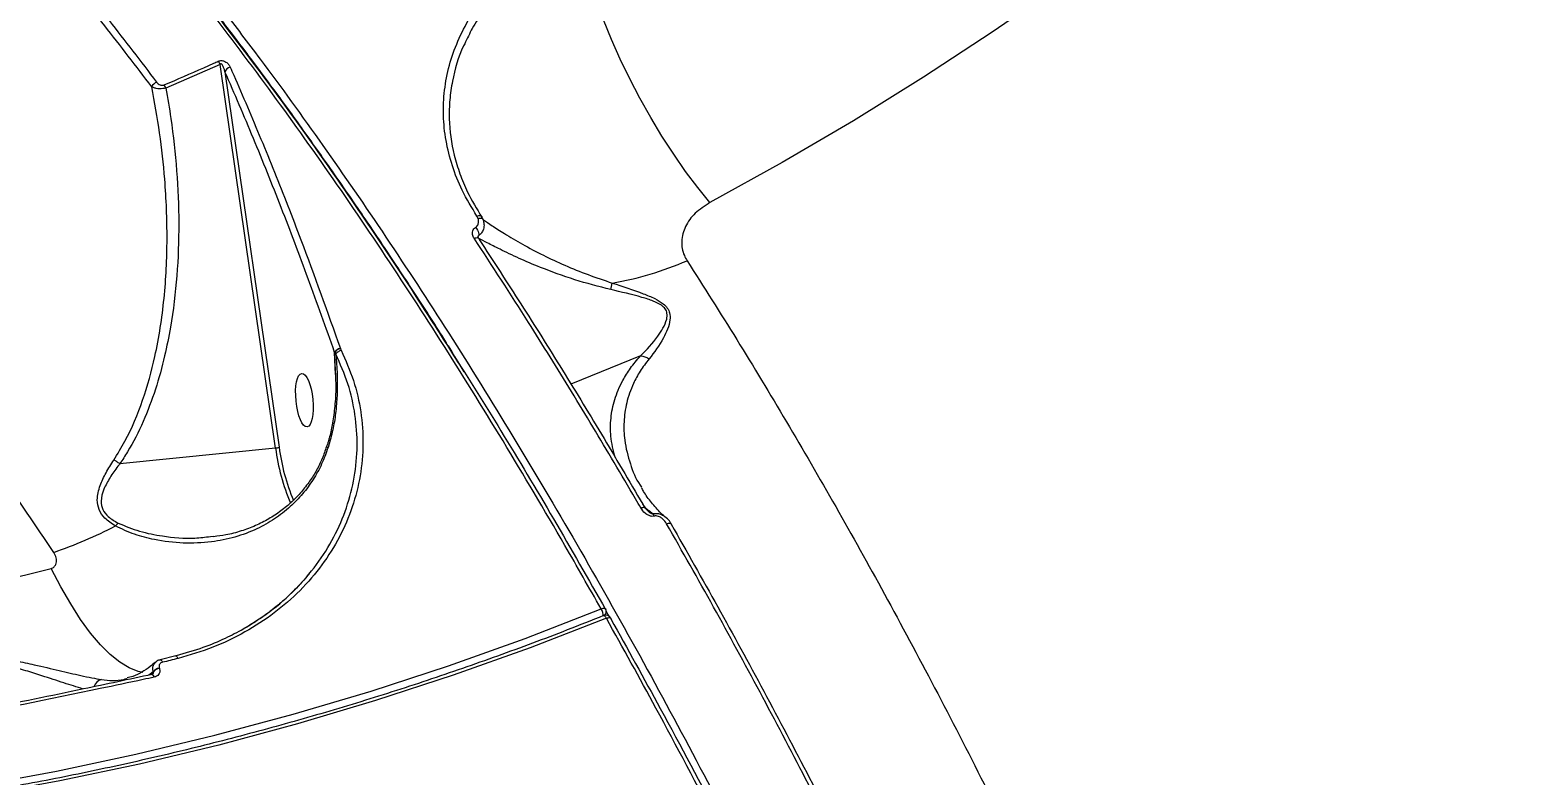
# Model space of a CAD drawing. Header units: millimetres. Extents: x -7151 to 6134, y -5040 to 5562.
# Drawn here: x -1906.1 to -1646.2, y -887.2 to -758 of the extents above; entities that cross this region are included whole.
import ezdxf

# ---------------------------------------------------------------- set-up
doc = ezdxf.new("R2010")
doc.units = ezdxf.units.MM
for name, color, linetype in [('DIKOM_ОБЪЕКТ', 7, 'Continuous'), ('DIKOM_РАЗМЕР_ЗОНА', 7, 'Continuous'), ('DIKOM_РАЗМЕР_ОБЪЕКТА', 7, 'Continuous')]:
    doc.layers.add(name, color=color, linetype=linetype)
doc.styles.add('style1', font='arial.ttf', dxfattribs={"width": 0.8})
doc.dimstyles.new('1-50', dxfattribs={"dimtxt": 300, "dimasz": 200, "dimexe": 100, "dimexo": 0, "dimgap": 100, "dimtad": 1, "dimtxsty": 'style1', "dimcen": 200, "dimclrd": 7, "dimclre": 7, "dimclrt": 7, "dimadec": 1, "dimazin": 2, "dimtfac": 1, "dimtmove": 0, "dimatfit": 2, "dimfxl": 0, "dimlwd": 25, "dimlwe": 18, "dimarcsym": 0})

# ---------------------------------------------------------------- blocks, each defined once
blk = doc.blocks.new('*D0')
at = {"layer": 'Defpoints', "color": 0, "transparency": 16777216}
for p in [(4133.55, 168.74), (-4567.47, -1241.13), (4133.55, -4153.12)]:
    blk.add_point(p, dxfattribs=at)
at = {"layer": 'DIKOM_РАЗМЕР_ОБЪЕКТА', "color": 7, "lineweight": 18, "transparency": 16777216}
for p, q in [((4133.55, 168.74), (4133.55, -4253.12)), ((-4567.47, -1241.13), (-4567.47, -4253.12))]:
    blk.add_line(p, q, dxfattribs=at)
at = {"layer": 'DIKOM_РАЗМЕР_ОБЪЕКТА', "color": 7, "lineweight": 25, "transparency": 16777216}
blk.add_line((-4367.47, -4153.12), (3933.55, -4153.12), dxfattribs=at)
at = {"layer": 'DIKOM_РАЗМЕР_ОБЪЕКТА', "color": 7, "transparency": 16777216}
for points in [[(-4367.47, -4119.79), (-4367.47, -4186.45), (-4567.47, -4153.12)], [(3933.55, -4119.79), (3933.55, -4186.45), (4133.55, -4153.12)]]:
    blk.add_solid(points, dxfattribs=at)
at = {"layer": 'DIKOM_РАЗМЕР_ОБЪЕКТА', "color": 7, "transparency": 16777216, "insert": (150.61, -3899.95), "char_height": 300, "attachment_point": 5, "style": 'style1'}
blk.add_mtext('8700', dxfattribs=at)
blk = doc.blocks.new('*D3')
at = {"layer": 'Defpoints', "color": 0, "transparency": 16777216}
for p in [(6133.55, 253.24), (-5802.46, -2467.19), (6133.55, -4939.78)]:
    blk.add_point(p, dxfattribs=at)
at = {"layer": 'DIKOM_РАЗМЕР_ЗОНА', "color": 7, "lineweight": 18, "transparency": 16777216}
for p, q in [((6133.55, 253.24), (6133.55, -5039.78)), ((-5802.46, -2467.19), (-5802.46, -5039.78))]:
    blk.add_line(p, q, dxfattribs=at)
at = {"layer": 'DIKOM_РАЗМЕР_ЗОНА', "color": 7, "lineweight": 25, "transparency": 16777216}
blk.add_line((-5602.46, -4939.78), (5933.55, -4939.78), dxfattribs=at)
at = {"layer": 'DIKOM_РАЗМЕР_ЗОНА', "color": 7, "transparency": 16777216}
for points in [[(-5602.46, -4906.44), (-5602.46, -4973.11), (-5802.46, -4939.78)], [(5933.55, -4906.44), (5933.55, -4973.11), (6133.55, -4939.78)]]:
    blk.add_solid(points, dxfattribs=at)
at = {"layer": 'DIKOM_РАЗМЕР_ЗОНА', "color": 7, "transparency": 16777216, "insert": (186.61, -4686.61), "char_height": 300, "attachment_point": 5, "style": 'style1'}
blk.add_mtext('11950', dxfattribs=at)

msp = doc.modelspace()

# ---------------------------------------------------------------- linework, layer by layer
at = {"layer": 'DIKOM_ОБЪЕКТ', "color": 7, "linetype": 'Continuous', "lineweight": 15}
for p, q in [((-1873.114, -763.941), (-1882.525, -768.041)), ((-1863.518, -830.392), (-1873.114, -763.941)), ((-1872.285, -765.237), (-1862.895, -830.26)), ((-1828.452, -790.592), (-1828.647, -790.214)), ((-1852.285, -813.154), (-1852.272, -813.192)), ((-1852.272, -813.192), (-1852.159, -813.468)), ((-1853.278, -813.88), (-1853.283, -813.845)), ((-1853.145, -817.64), (-1853.283, -813.845)), ((-1853.08, -814.142), (-1853.278, -813.88)), ((-1800.307, -814.431), (-1812.358, -819.309)), ((-1863.518, -830.392), (-1890.496, -833.116)), ((-1854.045, -829.028), (-1854.428, -830.31)), ((-1799.369, -840.818), (-1799.903, -840.136)), ((-1799.605, -840.642), (-1799.369, -840.818)), ((-1874.776, -845.707), (-1874.245, -845.652)), ((-1806.345, -859.357), (-1806.25, -858.956)), ((-1805.715, -859.548), (-1806.227, -858.638)), ((-1880.819, -866.385), (-1883.497, -867.055)), ((-1889.33, -870.316), (-1889.233, -870.287)), ((-1884.701, -869.144), (-1885.456, -869.723)), ((-1885.004, -869.638), (-1884.692, -869.167)), ((-1884.946, -869.633), (-1884.933, -869.631)), ((-1884.692, -869.167), (-1884.701, -869.144)), ((-1883.657, -868.518), (-1883.647, -868.54))]:
    msp.add_line(p, q, dxfattribs=at)
at = {"layer": 'DIKOM_ОБЪЕКТ', "color": 7, "linetype": 'Continuous', "lineweight": 15, "flags": 128}
for points in [[(-1632.72, -665.614), (-1642.259, -676.008), (-1652.062, -686.168), (-1662.125, -696.088), (-1672.441, -705.762), (-1683.006, -715.185), (-1693.814, -724.351), (-1704.858, -733.256), (-1716.132, -741.895), (-1727.631, -750.263), (-1739.348, -758.355), (-1751.276, -766.168), (-1763.409, -773.696), (-1775.741, -780.935), (-1788.264, -787.882)], [(-1788.264, -787.882), (-1790.378, -785.28), (-1792.479, -782.478), (-1794.55, -779.503), (-1796.572, -776.383), (-1798.525, -773.144), (-1800.393, -769.818), (-1802.157, -766.434), (-1803.803, -763.023), (-1805.315, -759.616), (-1806.678, -756.244), (-1807.882, -752.939), (-1808.914, -749.729), (-1809.766, -746.645), (-1810.43, -743.715), (-1810.898, -740.965)], [(-1828.887, -792.195), (-1828.715, -792.398), (-1828.559, -792.634), (-1828.431, -792.883), (-1828.341, -793.126), (-1828.296, -793.343), (-1828.3, -793.516), (-1828.352, -793.632), (-1828.449, -793.681)], [(-1828.647, -790.214), (-1828.484, -790.158), (-1828.326, -790.124), (-1828.18, -790.116), (-1828.051, -790.131), (-1827.942, -790.17), (-1827.858, -790.232), (-1827.825, -790.274)], [(-1828.452, -790.592), (-1828.255, -790.559), (-1828.067, -790.553), (-1827.896, -790.576), (-1827.75, -790.626), (-1827.634, -790.7), (-1827.554, -790.796), (-1827.531, -790.844)], [(-1827.825, -790.274), (-1827.802, -790.315), (-1827.779, -790.389)], [(-1827.531, -790.844), (-1827.513, -790.909), (-1827.513, -791.035)], [(-1829.115, -794.056), (-1828.942, -793.996), (-1828.777, -793.963), (-1828.625, -793.956), (-1828.493, -793.977), (-1828.386, -794.025), (-1828.308, -794.097), (-1828.294, -794.117)], [(-1828.294, -794.117), (-1828.262, -794.191), (-1828.25, -794.303)], [(-1800.245, -840.765), (-1800.074, -840.705), (-1799.912, -840.665), (-1799.767, -840.649), (-1799.645, -840.656), (-1799.549, -840.687), (-1799.483, -840.74), (-1799.468, -840.762)], [(-1795.772, -843.512), (-1795.609, -843.454), (-1795.456, -843.415), (-1795.317, -843.396), (-1795.197, -843.398), (-1795.1, -843.42), (-1795.03, -843.463), (-1795, -843.5)], [(-1795, -843.5), (-1794.989, -843.524), (-1794.978, -843.602)], [(-1886.489, -869.244), (-1887.326, -869.071), (-1888.877, -868.469), (-1890.489, -867.495), (-1892.149, -866.156), (-1893.845, -864.463), (-1895.563, -862.43), (-1897.29, -860.071), (-1899.014, -857.406), (-1900.719, -854.454), (-1902.393, -851.24)], [(-2096.828, -887.517), (-2082.982, -889.89), (-2069.083, -891.887), (-2055.14, -893.508), (-2041.162, -894.751), (-2027.16, -895.615), (-2013.14, -896.1), (-1999.114, -896.206), (-1985.089, -895.932), (-1971.076, -895.279), (-1957.084, -894.247), (-1943.12, -892.836), (-1929.196, -891.049), (-1915.319, -888.885), (-1901.5, -886.347), (-1887.746, -883.435), (-1874.067, -880.152), (-1860.473, -876.501), (-1846.971, -872.482), (-1833.571, -868.1), (-1820.282, -863.357), (-1807.112, -858.256)], [(-1806.2, -859.877), (-1819.409, -864.994), (-1832.739, -869.751), (-1846.179, -874.147), (-1859.722, -878.177), (-1873.357, -881.84), (-1887.077, -885.133), (-1900.872, -888.053), (-1914.733, -890.599), (-1928.652, -892.769), (-1942.618, -894.562), (-1956.624, -895.977), (-1970.659, -897.012), (-1984.714, -897.667), (-1998.781, -897.942), (-2012.85, -897.836), (-2026.911, -897.349), (-2040.957, -896.482), (-2054.976, -895.236), (-2068.961, -893.61), (-2082.902, -891.607), (-2096.79, -889.227)], [(-1807.112, -858.256), (-1806.942, -858.195), (-1806.782, -858.155), (-1806.64, -858.136), (-1806.52, -858.14), (-1806.427, -858.167), (-1806.364, -858.215), (-1806.351, -858.234)], [(-1806.686, -859.415), (-1806.627, -859.41), (-1806.554, -859.44), (-1806.471, -859.505), (-1806.382, -859.602), (-1806.29, -859.727), (-1806.2, -859.877)], [(-1806.2, -859.877), (-1806.029, -859.816), (-1805.87, -859.776), (-1805.728, -859.757), (-1805.608, -859.76), (-1805.515, -859.786), (-1805.453, -859.834), (-1805.44, -859.853)], [(-1805.44, -859.853), (-1805.424, -859.901), (-1805.429, -859.984)], [(-1883.496, -867.055), (-1883.475, -867.053), (-1883.418, -867.065), (-1883.356, -867.105), (-1883.291, -867.172), (-1883.225, -867.262), (-1883.161, -867.374), (-1883.099, -867.505)], [(-1880.418, -866.835), (-1880.753, -866.919), (-1881.088, -867.004), (-1881.423, -867.088), (-1881.758, -867.172), (-1882.093, -867.255), (-1882.428, -867.339), (-1882.763, -867.422), (-1883.099, -867.505)], [(-1884.933, -869.631), (-1884.906, -869.632), (-1884.842, -869.66), (-1884.774, -869.723), (-1884.705, -869.819), (-1884.636, -869.944), (-1884.572, -870.093)]]:
    msp.add_lwpolyline(points, dxfattribs=at)
at = {"layer": 'DIKOM_ОБЪЕКТ', "color": 7, "linetype": 'Continuous', "lineweight": 15}
for centre, radius, start, end in [((-1875.243, -764.892), 2.332, 24.07743, 39.71309), ((-1871.15, -765.622), 1.198, 100.69613, 161.2844), ((-1883.633, -768.368), 1.431, 110.3847, 158.19521), ((-1884.672, -768.938), 2.326, 22.66703, 38.24208), ((-1814.55, -746.731), 55.87, 279.62241, 293.55087), ((-1814.382, -800.575), 9.255, 345.03675, 352.29767), ((-1852.127, -814.447), 1.303, 96.9666, 152.50232), ((-1852.145, -814.456), 1.271, 95.73224, 153.01919), ((-1853.999, -828.67), 0.36, 216.34687, 262.57025), ((-1863.672, -828.133), 2.264, 273.88672, 290.05251), ((-1827.818, -825.797), 35.995, 187.33371, 203.15234), ((-1829.332, -826.097), 33.821, 187.07021, 203.28143), ((-1799.287, -842.672), 1.452, 19.39815, 38.16592), ((-1930.905, -765.937), 87.461, 289.33162, 296.95747), ((-1888.817, -845.777), 3.081, 129.51616, 142.35533), ((-2023.42, -373.486), 492.845, 267.31939, 284.21538), ((-1809.02, -859.453), 2.253, 357.93125, 32.0938), ((-1806.313, -860.342), 1, 29.31488, 111.93777), ((-1807.029, -858.765), 0.803, 312.43881, 346.21879), ((-1807.223, -858.725), 1, 5.16719, 29.41093), ((-1807.223, -858.725), 1, 346.60743, 5.16719), ((-1893.139, -872.373), 1.963, 106.73461, 160.96906), ((-1883.354, -870.207), 1.716, 100.16398, 141.73565), ((-1883.346, -870.227), 1.713, 100.12165, 141.77317)]:
    msp.add_arc(centre, radius, start, end, dxfattribs=at)
msp.add_ellipse((-1858.528, -822.104), major_axis=(0.465, -4.646), ratio=0.3106195, dxfattribs=at)
for points, knots in [([(-1807.112, -858.256), (-1809.201, -854.579), (-1814.83, -844.674), (-1824.106, -829.057), (-1834.931, -811.633), (-1845.92, -794.801), (-1857.038, -778.637), (-1868.249, -763.216), (-1879.308, -748.878), (-1890.178, -735.646), (-1900.831, -723.52), (-1911.441, -712.301), (-1921.968, -702.07), (-1932.372, -692.887), (-1942.424, -684.953), (-1952.099, -678.267), (-1961.379, -672.797), (-1970.411, -668.466), (-1979.171, -665.292), (-1987.553, -663.491), (-1993.145, -662.771), (-1995.799, -663.002), (-1995.95, -663.015)], [0, 0, 0, 0, 0.0312033, 0.0840616, 0.1369606, 0.189819, 0.2442126, 0.2986501, 0.3530438, 0.4059018, 0.4588006, 0.5116591, 0.5660528, 0.6204905, 0.6748838, 0.7277418, 0.78064, 0.8334974, 0.8878907, 0.9423276, 0.9967208, 1, 1, 1, 1]), ([(-1833.842, -812.271), (-1834.32, -811.513), (-1836.577, -807.934), (-1840.624, -801.721), (-1845.979, -793.646), (-1851.339, -785.783), (-1856.705, -778.113), (-1862.079, -770.637), (-1867.461, -763.354), (-1872.854, -756.259), (-1878.253, -749.362), (-1883.641, -742.683), (-1888.996, -736.251), (-1894.303, -730.084), (-1899.559, -724.185), (-1904.767, -718.55), (-1909.928, -713.177), (-1915.047, -708.064), (-1920.12, -703.209), (-1925.155, -698.611), (-1930.147, -694.269), (-1935.103, -690.182), (-1940.018, -686.352), (-1944.884, -682.788), (-1949.678, -679.505), (-1954.385, -676.518), (-1958.999, -673.828), (-1963.522, -671.435), (-1967.957, -669.336), (-1972.303, -667.532), (-1976.566, -666.021), (-1980.741, -664.805), (-1984.833, -663.88), (-1988.837, -663.26), (-1992.444, -662.928), (-1994.668, -662.938), (-1995.625, -662.942)], [0, 0, 0, 0, 0.0080996, 0.0382168, 0.0682976, 0.0983764, 0.1284814, 0.1586416, 0.1888922, 0.2192671, 0.2498, 0.2804021, 0.3109053, 0.3412596, 0.3714999, 0.4016615, 0.4317777, 0.4618849, 0.4920115, 0.5221862, 0.5524425, 0.5828145, 0.613337, 0.6439826, 0.6745961, 0.705044, 0.7353669, 0.7655974, 0.7957676, 0.8259077, 0.8560469, 0.8862084, 0.9164137, 0.9466894, 0.977061, 1, 1, 1, 1]), ([(-1901.953, -848.467), (-1905.036, -843.914), (-1911.203, -834.808), (-1920.512, -821.85), (-1929.843, -809.444), (-1939.502, -797.263), (-1949.43, -785.454), (-1959.581, -774.151), (-1969.695, -763.674), (-1979.73, -754.1), (-1989.642, -745.487), (-1999.109, -738.109), (-2008.108, -731.927), (-2016.633, -726.879), (-2024.917, -722.816), (-2032.915, -719.805), (-2040.601, -717.853), (-2047.912, -717.101), (-2053.255, -717.159), (-2056.009, -717.869), (-2056.603, -718.022)], [0, 0, 0, 0, 0.0529863, 0.1059727, 0.1594867, 0.2130003, 0.2721586, 0.3313624, 0.3905198, 0.4514212, 0.5123735, 0.5732738, 0.6305707, 0.6879116, 0.7452079, 0.8041577, 0.8631554, 0.9221058, 0.9831879, 1, 1, 1, 1]), ([(-1884.962, -767.837), (-1887.684, -764.271), (-1893.129, -757.139), (-1901.264, -747.094), (-1909.37, -737.498), (-1914.722, -731.578), (-1917.399, -728.618)], [0, 0, 0, 0, 0.2491188, 0.4982422, 0.7491209, 1, 1, 1, 1]), ([(-1916.617, -727.758), (-1913.956, -730.701), (-1908.633, -736.586), (-1900.535, -746.165), (-1892.369, -756.241), (-1886.877, -763.432), (-1884.131, -767.027)], [0, 0, 0, 0, 0.2491194, 0.4982418, 0.7491194, 1, 1, 1, 1]), ([(-1828.647, -790.214), (-1829.541, -788.738), (-1831.259, -785.899), (-1832.984, -781.501), (-1834.084, -777.156), (-1834.543, -772.772), (-1834.343, -768.402), (-1833.5, -764.09), (-1832.034, -759.882), (-1829.927, -755.832), (-1827.278, -751.95), (-1825.051, -749.557), (-1823.939, -748.363)], [0, 0, 0, 0, 0.1070813, 0.2059709, 0.3051815, 0.4040754, 0.5033346, 0.6029157, 0.7021767, 0.8013472, 0.9008308, 1, 1, 1, 1]), ([(-1823.09, -749.432), (-1824.674, -751.18), (-1827.074, -753.829), (-1829.427, -757.57), (-1830.332, -759.478), (-1830.754, -760.369)], [0, 0, 0, 0, 0.508628, 0.7705515, 1, 1, 1, 1]), ([(-1830.857, -817.179), (-1832.752, -814.155), (-1837.706, -806.254), (-1845.764, -794.066), (-1855, -780.616), (-1864.237, -767.743), (-1870.367, -759.702), (-1873.431, -755.684)], [0, 0, 0, 0, 0.1341343, 0.350481, 0.567067, 0.7836546, 1, 1, 1, 1]), ([(-1872.598, -754.612), (-1870.464, -757.4), (-1864.713, -764.911), (-1855.303, -777.895), (-1844.397, -793.729), (-1833.407, -810.535), (-1822.369, -828.28), (-1811.322, -846.927), (-1800.506, -866.065), (-1789.957, -885.617), (-1779.697, -905.498), (-1769.56, -926.032), (-1759.588, -947.175), (-1749.819, -968.866), (-1740.468, -990.629), (-1731.559, -1012.385), (-1723.102, -1034.062), (-1714.961, -1056.011), (-1707.179, -1078.168), (-1699.79, -1100.458), (-1692.958, -1122.391), (-1686.693, -1143.899), (-1680.994, -1164.927), (-1675.767, -1185.817), (-1671.05, -1206.489), (-1666.875, -1226.865), (-1663.332, -1246.495), (-1660.418, -1265.331), (-1658.118, -1283.339), (-1656.393, -1300.815), (-1655.276, -1317.673), (-1654.784, -1333.837), (-1654.923, -1348.31), (-1655.586, -1361.205), (-1656.668, -1372.651), (-1658.209, -1383.395), (-1660.211, -1393.397), (-1662.65, -1402.551), (-1665.513, -1410.817), (-1668.412, -1417.485), (-1670.474, -1421.195), (-1671.313, -1422.706)], [0, 0, 0, 0, 0.0156524, 0.0421682, 0.0687044, 0.0952204, 0.1225064, 0.1498147, 0.1771009, 0.2036165, 0.230153, 0.2566689, 0.2839548, 0.3112631, 0.3385492, 0.365065, 0.3916014, 0.4181172, 0.4454032, 0.4727117, 0.4999976, 0.5265134, 0.5530497, 0.5795656, 0.6068516, 0.6341598, 0.6614461, 0.6879618, 0.714498, 0.7410139, 0.7683, 0.7956082, 0.8228942, 0.8459722, 0.8690773, 0.8921825, 0.9155064, 0.9388306, 0.9615639, 0.9843484, 1, 1, 1, 1]), ([(-1830.754, -760.369), (-1830.817, -760.494), (-1831.866, -762.579), (-1832.763, -765.848), (-1833.393, -770.087), (-1833.508, -774.365), (-1832.924, -778.665), (-1831.631, -782.891), (-1830.14, -786.512), (-1828.65, -788.971), (-1827.775, -790.414)], [0, 0, 0, 0, 0.0131854, 0.2196447, 0.3259922, 0.432338, 0.6378392, 0.7437121, 0.849585, 1, 1, 1, 1]), ([(-1882.845, -767.498), (-1882.268, -767.255), (-1879.384, -766.041), (-1876.254, -764.67), (-1873.711, -763.521), (-1873.449, -763.402)], [0, 0, 0, 0, 0.1831769, 0.9158705, 1, 1, 1, 1]), ([(-1873.449, -763.402), (-1873.351, -763.366), (-1873.155, -763.294), (-1872.825, -763.286), (-1872.463, -763.359), (-1872.032, -763.573), (-1871.632, -763.952), (-1871.457, -764.284), (-1871.373, -764.445)], [0, 0, 0, 0, 0.10997424, 0.22014837, 0.325783, 0.49253485, 0.75371332, 1, 1, 1, 1]), ([(-1872.285, -765.237), (-1872.33, -765.062), (-1872.42, -764.714), (-1872.589, -764.289), (-1872.757, -764.013), (-1872.877, -763.9), (-1872.954, -763.87), (-1872.993, -763.868), (-1873.031, -763.875), (-1873.072, -763.894), (-1873.099, -763.924), (-1873.114, -763.941)], [0, 0, 0, 0, 0.31695988, 0.6270703, 0.79134759, 0.87032056, 0.89766658, 0.9255129, 0.93323147, 0.96030103, 1, 1, 1, 1]), ([(-1853.283, -813.845), (-1854.796, -809.567), (-1857.823, -801.009), (-1862.525, -788.669), (-1867.333, -776.673), (-1870.634, -769.049), (-1872.285, -765.237)], [0, 0, 0, 0, 0.2492714, 0.4985407, 0.7492704, 1, 1, 1, 1]), ([(-1871.373, -764.445), (-1871.173, -764.897), (-1870.177, -767.158), (-1867.602, -773.119), (-1863.699, -782.557), (-1858.281, -796.366), (-1854.548, -806.817), (-1852.285, -813.154)], [0, 0, 0, 0, 0.0299887, 0.1499516, 0.3900727, 0.6301909, 1, 1, 1, 1]), ([(-1891.559, -832.47), (-1890.892, -831.392), (-1888.876, -828.133), (-1886.393, -822.138), (-1884.108, -813.845), (-1882.663, -804.486), (-1882.165, -794.19), (-1882.565, -784.604), (-1883.501, -775.805), (-1884.475, -770.493), (-1884.962, -767.837)], [0, 0, 0, 0, 0.058813, 0.1777217, 0.2968181, 0.450948, 0.6056244, 0.760044, 0.8800198, 1, 1, 1, 1]), ([(-1882.525, -768.041), (-1882.224, -769.794), (-1881.407, -774.552), (-1880.56, -782.379), (-1880.178, -791.485), (-1880.506, -800.553), (-1881.438, -808.21), (-1882.751, -814.766), (-1884.257, -820.261), (-1886.367, -825.856), (-1888.525, -830.129), (-1890.051, -832.441), (-1890.496, -833.116)], [0, 0, 0, 0, 0.0783332, 0.2125915, 0.3472657, 0.4817932, 0.6158504, 0.6916666, 0.7820731, 0.8726195, 0.9628142, 1, 1, 1, 1]), ([(-1882.525, -768.041), (-1882.708, -768.083), (-1883.073, -768.166), (-1883.663, -768.185), (-1884.223, -768.124), (-1884.665, -767.999), (-1884.876, -767.884), (-1884.962, -767.837)], [0, 0, 0, 0, 0.2022599, 0.404278, 0.6105714, 0.8410536, 1, 1, 1, 1]), ([(-1884.131, -767.027), (-1884.041, -767.131), (-1883.882, -767.313), (-1883.57, -767.49), (-1883.292, -767.562), (-1883.048, -767.565), (-1882.913, -767.52), (-1882.845, -767.498)], [0, 0, 0, 0, 0.3197145, 0.5618905, 0.7279111, 0.8641086, 1, 1, 1, 1]), ([(-1788.264, -787.882), (-1789.165, -788.461), (-1790.945, -789.605), (-1792.645, -791.975), (-1793.342, -794.535), (-1793.002, -796.598), (-1792.394, -797.655), (-1792.226, -797.947)], [0, 0, 0, 0, 0.23852547, 0.47134818, 0.69680987, 0.91599815, 1, 1, 1, 1]), ([(-1829.115, -794.056), (-1829.147, -794.004), (-1829.298, -793.76), (-1829.437, -793.323), (-1829.392, -792.822), (-1829.207, -792.439), (-1828.993, -792.277), (-1828.887, -792.195)], [0, 0, 0, 0, 0.0843997, 0.4026638, 0.6518152, 0.8254703, 1, 1, 1, 1]), ([(-1828.887, -792.195), (-1828.776, -792.11), (-1828.555, -791.941), (-1828.36, -791.539), (-1828.306, -791.075), (-1828.406, -790.745), (-1828.452, -790.592)], [0, 0, 0, 0, 0.2096275, 0.4181354, 0.7298223, 1, 1, 1, 1]), ([(-1827.513, -791.035), (-1827.461, -791.289), (-1827.347, -791.845), (-1827.509, -792.616), (-1827.888, -793.272), (-1828.259, -793.542), (-1828.449, -793.681)], [0, 0, 0, 0, 0.254349, 0.5587028, 0.7734907, 1, 1, 1, 1]), ([(-1827.478, -790.994), (-1827.525, -790.855), (-1827.609, -790.602), (-1827.778, -790.389), (-1827.854, -790.292)], [0, 0, 0, 0, 0.55017144, 1, 1, 1, 1]), ([(-1827.52, -790.866), (-1827.045, -791.191), (-1826.046, -791.875), (-1823.773, -793.335), (-1820.812, -795.081), (-1817.26, -796.973), (-1813.423, -798.759), (-1809.425, -800.403), (-1806.614, -801.345), (-1805.211, -801.815)], [0, 0, 0, 0, 0.1165548, 0.2449028, 0.400942, 0.5571298, 0.7044659, 0.8524367, 1, 1, 1, 1]), ([(-1800.245, -840.765), (-1800.551, -840.239), (-1802.08, -837.606), (-1806.072, -830.813), (-1812.245, -820.56), (-1820.336, -807.522), (-1825.973, -798.875), (-1829.115, -794.056)], [0, 0, 0, 0, 0.03215447, 0.16078996, 0.41828149, 0.67577497, 1, 1, 1, 1]), ([(-1828.278, -794.111), (-1828.328, -794.035), (-1828.446, -793.857), (-1828.412, -793.677), (-1828.422, -793.684), (-1828.375, -793.652), (-1828.342, -793.641), (-1828.331, -793.637)], [0, 0, 0, 0, 0.25934693, 0.60455401, 0.90860719, 0.96697645, 1, 1, 1, 1]), ([(-1805.441, -802.964), (-1807.546, -802.416), (-1811.811, -801.304), (-1817.106, -799.358), (-1821.405, -797.528), (-1824.471, -796.069), (-1826.806, -794.878), (-1827.829, -794.339), (-1828.285, -794.099)], [0, 0, 0, 0, 0.2246315, 0.4550531, 0.6117446, 0.7719704, 0.8983507, 1, 1, 1, 1]), ([(-1828.25, -794.303), (-1825.839, -797.991), (-1821.019, -805.366), (-1813.803, -816.879), (-1806.604, -828.687), (-1801.836, -836.831), (-1799.451, -840.903)], [0, 0, 0, 0, 0.2493152, 0.4986301, 0.7493166, 1, 1, 1, 1]), ([(-1792.226, -797.947), (-1789.351, -802.468), (-1783.598, -811.513), (-1775.007, -825.76), (-1766.472, -840.456), (-1757.902, -855.821), (-1749.32, -871.838), (-1740.75, -888.489), (-1732.332, -905.511), (-1723.816, -923.435), (-1715.245, -942.277), (-1706.661, -962.026), (-1698.36, -982.025), (-1690.38, -1002.182), (-1682.76, -1022.402), (-1675.536, -1042.6), (-1668.729, -1062.743), (-1662.339, -1082.797), (-1656.377, -1102.724), (-1650.87, -1122.43), (-1645.845, -1141.822), (-1641.329, -1160.824), (-1637.335, -1179.394), (-1633.862, -1197.512), (-1630.911, -1215.14), (-1628.496, -1232.197), (-1626.63, -1248.603), (-1625.301, -1264.59), (-1624.553, -1280.068), (-1624.415, -1294.958), (-1624.9, -1308.95), (-1626.028, -1321.954), (-1627.736, -1334.031), (-1629.397, -1341.175), (-1630.227, -1344.746)], [0, 0, 0, 0, 0.02776658, 0.05556643, 0.0833658, 0.11113241, 0.14003739, 0.16898022, 0.19792281, 0.22682785, 0.25863749, 0.29054828, 0.32251016, 0.35447194, 0.38638208, 0.41819128, 0.44989545, 0.48169989, 0.51355548, 0.54541096, 0.57721522, 0.60891885, 0.64054747, 0.67227585, 0.70405522, 0.73583439, 0.76756253, 0.79919073, 0.83259392, 0.86602652, 0.89942941, 0.93294291, 0.96648643, 1, 1, 1, 1]), ([(-1800.294, -814.428), (-1800.293, -814.426), (-1799.208, -813.409), (-1797.857, -811.878), (-1796.371, -809.645), (-1795.746, -808.323), (-1795.607, -807.146), (-1795.959, -806.273), (-1796.785, -805.513), (-1798.204, -804.853), (-1801.167, -803.944), (-1803.64, -803.377), (-1805.441, -802.964)], [0, 0, 0, 0, 0.0003214, 0.2742355, 0.3682357, 0.4634981, 0.5235053, 0.5648221, 0.6061424, 0.6746891, 0.7629885, 1, 1, 1, 1]), ([(-1805.211, -801.815), (-1803.404, -802.398), (-1800.904, -803.204), (-1797.919, -804.415), (-1796.466, -805.252), (-1795.596, -806.136), (-1795.156, -807.106), (-1795.138, -808.38), (-1795.582, -809.83), (-1796.746, -812.238), (-1797.931, -813.801), (-1798.802, -814.95)], [0, 0, 0, 0, 0.2311253, 0.3196811, 0.3914212, 0.4367214, 0.4822508, 0.5456959, 0.638839, 0.7342216, 1, 1, 1, 1]), ([(-1833.643, -812.703), (-1830.581, -817.581), (-1824.459, -827.336), (-1815.344, -842.579), (-1809.339, -853.106), (-1806.339, -858.367)], [0, 0, 0, 0, 0.3334559, 0.6669123, 1, 1, 1, 1]), ([(-1852.159, -813.468), (-1851.392, -815.197), (-1849.86, -818.652), (-1848.636, -824.116), (-1848.233, -829.659), (-1848.732, -835.202), (-1850.106, -840.629), (-1852.334, -845.828), (-1855.372, -850.696), (-1859.171, -855.136), (-1863.652, -859.054), (-1868.741, -862.357), (-1874.324, -865.053), (-1878.385, -866.24), (-1880.418, -866.835)], [0, 0, 0, 0, 0.0836175, 0.1671659, 0.250416, 0.333851, 0.417302, 0.5004874, 0.5837378, 0.667137, 0.7504562, 0.8333953, 0.9166268, 1, 1, 1, 1]), ([(-1869.493, -861.941), (-1867.8, -860.908), (-1864.4, -858.833), (-1860.033, -854.966), (-1856.29, -850.625), (-1853.303, -845.857), (-1851.107, -840.764), (-1849.749, -835.447), (-1849.249, -830.019), (-1849.635, -824.584), (-1850.828, -819.229), (-1852.329, -815.839), (-1853.08, -814.142)], [0, 0, 0, 0, 0.0994883, 0.1998058, 0.2993437, 0.3996141, 0.4994922, 0.5992038, 0.6996539, 0.7992987, 0.8995233, 1, 1, 1, 1]), ([(-1853.08, -814.142), (-1852.988, -815.298), (-1852.746, -818.347), (-1852.863, -822.383), (-1853.339, -826.201), (-1853.81, -828.086), (-1854.045, -829.028)], [0, 0, 0, 0, 0.2319347, 0.611512, 0.8058704, 1, 1, 1, 1]), ([(-1853.139, -817.45), (-1853.146, -817.12), (-1853.17, -815.928), (-1853.232, -814.739), (-1853.278, -813.88)], [0, 0, 0, 0, 0.27707284, 1, 1, 1, 1]), ([(-1853.08, -814.142), (-1853.038, -814.074), (-1852.952, -813.936), (-1852.724, -813.738), (-1852.451, -813.57), (-1852.255, -813.502), (-1852.159, -813.468)], [0, 0, 0, 0, 0.2436396, 0.4998852, 0.7561256, 1, 1, 1, 1]), ([(-1804.689, -832.018), (-1804.997, -830.806), (-1805.555, -828.612), (-1805.499, -825.242), (-1804.876, -822.019), (-1803.655, -819.105), (-1802.12, -816.566), (-1800.911, -815.142), (-1800.307, -814.431)], [0, 0, 0, 0, 0.2246208, 0.4068362, 0.5893331, 0.7711851, 0.8856264, 1, 1, 1, 1]), ([(-1798.802, -814.95), (-1799.349, -815.662), (-1800.442, -817.086), (-1801.788, -819.642), (-1802.81, -822.587), (-1803.249, -825.864), (-1803.101, -829.412), (-1802.161, -833.08), (-1801.098, -835.793), (-1800.215, -837.077), (-1800.13, -837.2)], [0, 0, 0, 0, 0.08894463, 0.17794186, 0.32054755, 0.46364538, 0.60653891, 0.79884062, 0.98076512, 1, 1, 1, 1]), ([(-1800.307, -814.431), (-1800.306, -814.43), (-1800.302, -814.429), (-1800.298, -814.428), (-1800.295, -814.428), (-1800.294, -814.428)], [0, 0, 0, 0, 0.4153433, 0.810771, 1, 1, 1, 1]), ([(-1800.294, -814.428), (-1800.041, -814.459), (-1799.573, -814.515), (-1799.07, -814.768), (-1798.839, -814.925), (-1798.802, -814.95)], [0, 0, 0, 0, 0.4995526, 0.9205517, 1, 1, 1, 1]), ([(-1853.149, -817.45), (-1853.12, -818.241), (-1853.052, -820.147), (-1853.21, -823.029), (-1853.595, -825.904), (-1853.963, -827.82), (-1854.259, -828.734), (-1854.305, -828.878)], [0, 0, 0, 0, 0.2057687, 0.4958327, 0.7490085, 0.9603628, 1, 1, 1, 1]), ([(-1854.299, -828.882), (-1854.374, -829.166), (-1854.487, -829.597), (-1854.636, -830.017), (-1854.687, -830.162)], [0, 0, 0, 0, 0.65692518, 1, 1, 1, 1]), ([(-1854.428, -830.31), (-1854.772, -831.273), (-1855.471, -833.225), (-1856.984, -835.917), (-1858.809, -838.395), (-1861.043, -840.702), (-1863.691, -842.759), (-1866.903, -844.562), (-1870.563, -845.924), (-1874.835, -846.783), (-1879.532, -846.978), (-1884.014, -846.429), (-1888.003, -845.428), (-1890.166, -844.409), (-1891.257, -843.894)], [0, 0, 0, 0, 0.0637973, 0.1293409, 0.1956949, 0.2634221, 0.3422588, 0.422708, 0.5170771, 0.6134037, 0.7254002, 0.8399929, 0.9193139, 1, 1, 1, 1]), ([(-1854.695, -830.156), (-1854.929, -830.846), (-1855.41, -832.263), (-1856.401, -834.271), (-1857.612, -836.209), (-1859.047, -838.043), (-1860.719, -839.766), (-1862.614, -841.338), (-1864.717, -842.725), (-1867.01, -843.889), (-1869.496, -844.812), (-1871.92, -845.456), (-1873.544, -845.659), (-1874.25, -845.748)], [0, 0, 0, 0, 0.0759079, 0.1558569, 0.2363286, 0.3218927, 0.4114985, 0.5054706, 0.6033606, 0.7041371, 0.8077502, 0.9164402, 1, 1, 1, 1]), ([(-1854.646, -830.174), (-1854.654, -830.179), (-1854.679, -830.192), (-1854.558, -830.253), (-1854.446, -830.302), (-1854.428, -830.31)], [0, 0, 0, 0, 0.3096367, 0.8888514, 1, 1, 1, 1]), ([(-1891.257, -843.894), (-1891.907, -843.475), (-1893.09, -842.712), (-1894.196, -841.103), (-1894.549, -839.131), (-1894.014, -836.941), (-1892.933, -834.652), (-1892.02, -833.202), (-1891.559, -832.47)], [0, 0, 0, 0, 0.16726104, 0.30431699, 0.44167688, 0.63703489, 0.81671737, 1, 1, 1, 1]), ([(-1890.505, -833.115), (-1890.505, -833.116), (-1890.607, -833.267), (-1891.235, -834.03), (-1892.226, -835.487), (-1893.327, -837.477), (-1893.87, -839.387), (-1893.551, -841.078), (-1892.483, -842.442), (-1891.386, -843.058), (-1890.778, -843.399)], [0, 0, 0, 0, 0.00026068, 0.04144584, 0.22429118, 0.40658019, 0.58498278, 0.71248986, 0.84045027, 1, 1, 1, 1]), ([(-1890.505, -833.115), (-1890.678, -832.991), (-1890.994, -832.765), (-1891.357, -832.566), (-1891.529, -832.484), (-1891.559, -832.47)], [0, 0, 0, 0, 0.4994677, 0.9155482, 1, 1, 1, 1]), ([(-1890.496, -833.116), (-1890.498, -833.117), (-1890.5, -833.117), (-1890.503, -833.116), (-1890.504, -833.115), (-1890.505, -833.115)], [0, 0, 0, 0, 0.4398649, 0.8224937, 1, 1, 1, 1]), ([(-1795.857, -842.506), (-1796.164, -842.231), (-1797.12, -841.377), (-1798.42, -839.837), (-1799.527, -838.366), (-1799.995, -837.482), (-1800.105, -837.274)], [0, 0, 0, 0, 0.167615, 0.522549, 0.8878053, 1, 1, 1, 1]), ([(-1797.917, -842.19), (-1797.97, -842.201), (-1798.141, -842.237), (-1798.497, -842.213), (-1798.987, -842.039), (-1799.665, -841.589), (-1800.015, -841.092), (-1800.245, -840.765)], [0, 0, 0, 0, 0.0555153, 0.1783874, 0.3495561, 0.5729302, 1, 1, 1, 1]), ([(-1798.843, -841.459), (-1798.936, -841.388), (-1799.201, -841.188), (-1799.349, -840.921), (-1799.445, -840.749)], [0, 0, 0, 0, 0.353211, 1, 1, 1, 1]), ([(-1799.369, -840.818), (-1799.234, -840.923), (-1798.829, -841.241), (-1798.419, -841.561), (-1798.145, -841.775)], [0, 0, 0, 0, 0.3320006, 1, 1, 1, 1]), ([(-1798.848, -841.464), (-1798.771, -841.522), (-1798.628, -841.629), (-1798.413, -841.735), (-1798.245, -841.784), (-1798.166, -841.777), (-1798.145, -841.775)], [0, 0, 0, 0, 0.4044152, 0.7466119, 0.9339306, 1, 1, 1, 1]), ([(-1798.145, -841.775), (-1798.066, -841.757), (-1797.808, -841.698), (-1797.296, -841.7), (-1796.63, -841.908), (-1796.12, -842.164), (-1795.92, -842.398), (-1795.898, -842.424)], [0, 0, 0, 0, 0.1026231, 0.3323874, 0.6241891, 0.9584236, 1, 1, 1, 1]), ([(-1890.778, -843.399), (-1889.553, -843.905), (-1887.075, -844.927), (-1882.581, -845.772), (-1878.428, -846.177), (-1875.691, -845.825), (-1874.776, -845.707)], [0, 0, 0, 0, 0.24010364, 0.48596085, 0.82823732, 1, 1, 1, 1]), ([(-1795.772, -843.512), (-1795.988, -843.199), (-1796.309, -842.737), (-1796.934, -842.321), (-1797.379, -842.164), (-1797.71, -842.146), (-1797.869, -842.18), (-1797.917, -842.19)], [0, 0, 0, 0, 0.4386058, 0.6487241, 0.8192952, 0.9452366, 1, 1, 1, 1]), ([(-1795.011, -843.506), (-1795.06, -843.416), (-1795.27, -843.035), (-1795.564, -842.647), (-1795.871, -842.435), (-1795.892, -842.42)], [0, 0, 0, 0, 0.223121, 0.9465451, 1, 1, 1, 1]), ([(-1763.926, -902.93), (-1766.507, -897.823), (-1771.671, -887.609), (-1779.589, -872.615), (-1787.614, -857.857), (-1793.052, -848.294), (-1795.772, -843.512)], [0, 0, 0, 0, 0.2491006, 0.4982007, 0.7490985, 1, 1, 1, 1]), ([(-1794.978, -843.602), (-1792.284, -848.339), (-1786.898, -857.813), (-1778.909, -872.501), (-1770.989, -887.496), (-1765.8, -897.761), (-1763.206, -902.894)], [0, 0, 0, 0, 0.2490981, 0.4981985, 0.7490985, 1, 1, 1, 1]), ([(-1902.393, -851.24), (-1902.303, -851.21), (-1902.114, -851.145), (-1901.826, -850.918), (-1901.592, -850.566), (-1901.431, -849.957), (-1901.508, -849.394), (-1901.72, -848.85), (-1901.86, -848.619), (-1901.953, -848.467)], [0, 0, 0, 0, 0.0767326, 0.1605562, 0.3173911, 0.4661215, 0.762494, 0.8428305, 1, 1, 1, 1]), ([(-1857.717, -852.22), (-1858.534, -853.152), (-1860.053, -854.885), (-1862.012, -856.74), (-1863.161, -857.644), (-1863.439, -857.862)], [0, 0, 0, 0, 0.4686339, 0.8715294, 1, 1, 1, 1]), ([(-1806.686, -859.415), (-1808.787, -860.251), (-1814.883, -862.679), (-1825.054, -866.473), (-1837.225, -870.694), (-1849.488, -874.61), (-1861.833, -878.223), (-1874.255, -881.531), (-1886.747, -884.532), (-1899.301, -887.224), (-1911.912, -889.605), (-1924.571, -891.676), (-1937.273, -893.433), (-1950.01, -894.876), (-1962.776, -896.006), (-1975.563, -896.82), (-1988.364, -897.318), (-2001.173, -897.501), (-2013.983, -897.368), (-2026.786, -896.919), (-2039.576, -896.154), (-2052.345, -895.074), (-2065.087, -893.68), (-2077.795, -891.969), (-2088.419, -890.284), (-2094.799, -889.128), (-2096.97, -888.734)], [0, 0, 0, 0, 0.0228187, 0.0662171, 0.1096169, 0.1530147, 0.1964137, 0.2398143, 0.2832132, 0.3266124, 0.3700127, 0.4134116, 0.4568111, 0.5002119, 0.5436105, 0.5870106, 0.6304115, 0.6738115, 0.7172112, 0.7606113, 0.8040104, 0.8474103, 0.8908106, 0.9342105, 0.9776107, 1, 1, 1, 1]), ([(-1863.439, -857.862), (-1863.878, -858.222), (-1864.915, -859.071), (-1866.825, -860.378), (-1869.29, -861.89), (-1872.401, -863.486), (-1876.25, -865.108), (-1879.186, -865.942), (-1880.757, -866.388)], [0, 0, 0, 0, 0.09137395, 0.21587553, 0.36374277, 0.54318906, 0.75549205, 1, 1, 1, 1]), ([(-1684.204, -1437.08), (-1683.181, -1436.212), (-1680.229, -1433.705), (-1675.957, -1428.209), (-1671.407, -1420.785), (-1667.503, -1412.214), (-1664.198, -1402.648), (-1661.448, -1391.911), (-1659.284, -1379.996), (-1657.73, -1366.915), (-1656.817, -1352.955), (-1656.536, -1338.187), (-1656.859, -1322.694), (-1657.795, -1306.223), (-1659.362, -1288.792), (-1661.574, -1270.438), (-1664.349, -1251.787), (-1667.636, -1232.944), (-1671.38, -1214.01), (-1675.679, -1194.449), (-1680.543, -1174.302), (-1685.969, -1153.62), (-1691.917, -1132.571), (-1698.379, -1111.214), (-1705.338, -1089.613), (-1712.822, -1067.697), (-1720.826, -1045.529), (-1729.337, -1023.182), (-1738.166, -1001.148), (-1747.275, -979.496), (-1756.622, -958.283), (-1766.357, -937.164), (-1776.465, -916.217), (-1786.92, -895.532), (-1796.845, -876.718), (-1803.331, -865.041), (-1806.2, -859.877)], [0, 0, 0, 0, 0.0162166, 0.0468327, 0.0774241, 0.1071518, 0.1369025, 0.1666303, 0.1972217, 0.2278379, 0.2584291, 0.2881571, 0.3179077, 0.3476355, 0.3782269, 0.4088432, 0.4394344, 0.4680918, 0.4967698, 0.5254272, 0.5548554, 0.5843056, 0.6137338, 0.6434616, 0.6732125, 0.7029405, 0.7335316, 0.7641479, 0.7947395, 0.8244674, 0.8542181, 0.8839459, 0.9145374, 0.9451537, 0.9757449, 1, 1, 1, 1]), ([(-1805.429, -859.984), (-1802.571, -865.144), (-1796.168, -876.703), (-1789.743, -888.69), (-1786.249, -895.61), (-1786.17, -895.767)], [0, 0, 0, 0, 0.4406773, 0.9873063, 1, 1, 1, 1]), ([(-1928.137, -875.987), (-1928.158, -875.769), (-1928.219, -875.126), (-1927.675, -873.623), (-1926.687, -871.928), (-1925.465, -870.431), (-1924.32, -869.336), (-1923.012, -868.372), (-1921.348, -867.452), (-1919, -866.664), (-1916.283, -866.385), (-1913.88, -866.457), (-1911.355, -866.72), (-1908.455, -867.22), (-1904.792, -868.028), (-1900.946, -868.941), (-1897.682, -869.707), (-1895.284, -870.209), (-1894.231, -870.398), (-1893.704, -870.493)], [0, 0, 0, 0, 0.0441241, 0.1296679, 0.2151796, 0.2626277, 0.310028, 0.3471639, 0.3842263, 0.4390832, 0.4940685, 0.531053, 0.5681048, 0.6320103, 0.6960426, 0.7910096, 0.8859708, 0.9429985, 1, 1, 1, 1]), ([(-1896.834, -872.135), (-1897.391, -871.963), (-1898.931, -871.486), (-1901.992, -870.488), (-1905.551, -869.329), (-1908.98, -868.315), (-1911.644, -867.665), (-1913.987, -867.287), (-1916.172, -867.12), (-1918.662, -867.321), (-1920.752, -868.088), (-1922.191, -869.01), (-1923.306, -869.995), (-1924.261, -871.133), (-1925.24, -872.69), (-1925.946, -874.289), (-1926.085, -875.282), (-1926.14, -875.676)], [0, 0, 0, 0, 0.0629604, 0.1739956, 0.2879408, 0.3616284, 0.4367551, 0.4779302, 0.5201236, 0.5803991, 0.6405915, 0.6818141, 0.7242391, 0.7788643, 0.8342885, 0.9342917, 1, 1, 1, 1]), ([(-1884.334, -867.425), (-1884.631, -867.701), (-1885.408, -868.421), (-1886.713, -869.254), (-1888.055, -869.926), (-1888.914, -870.137), (-1889.256, -870.221)], [0, 0, 0, 0, 0.186771, 0.488395, 0.7965787, 1, 1, 1, 1]), ([(-1884.701, -869.144), (-1884.745, -868.96), (-1884.838, -868.573), (-1884.731, -868.084), (-1884.542, -867.706), (-1884.365, -867.559), (-1884.277, -867.487)], [0, 0, 0, 0, 0.29458921, 0.61972675, 0.81185149, 1, 1, 1, 1]), ([(-1883.494, -867.067), (-1883.697, -867.123), (-1884.011, -867.21), (-1884.229, -867.438), (-1884.306, -867.518)], [0, 0, 0, 0, 0.6482058, 1, 1, 1, 1]), ([(-1883.099, -867.505), (-1883.101, -867.506), (-1883.204, -867.53), (-1883.392, -867.613), (-1883.576, -867.786), (-1883.692, -868.002), (-1883.737, -868.244), (-1883.683, -868.429), (-1883.657, -868.518)], [0, 0, 0, 0, 0.0044033, 0.2198285, 0.4355649, 0.5682159, 0.7937903, 1, 1, 1, 1]), ([(-1880.89, -866.44), (-1880.861, -866.413), (-1880.802, -866.359), (-1880.679, -866.419), (-1880.544, -866.574), (-1880.46, -866.748), (-1880.418, -866.835)], [0, 0, 0, 0, 0.2500636, 0.4999839, 0.7500493, 1, 1, 1, 1]), ([(-1884.936, -869.613), (-1888.889, -870.456), (-1898.509, -872.508), (-1910.489, -874.951), (-1918.493, -876.505), (-1920.876, -876.967)], [0, 0, 0, 0, 0.3287882, 0.8001737, 1, 1, 1, 1]), ([(-1884.572, -870.093), (-1885.193, -870.226), (-1888.3, -870.888), (-1900.307, -873.42), (-1911.637, -875.679), (-1920.496, -877.446)], [0, 0, 0, 0, 0.0517063, 0.258549, 1, 1, 1, 1]), ([(-1893.704, -870.493), (-1893.049, -870.565), (-1891.74, -870.71), (-1890.279, -870.609), (-1889.492, -870.366), (-1889.33, -870.316)], [0, 0, 0, 0, 0.442709, 0.8854302, 1, 1, 1, 1]), ([(-1884.751, -869.532), (-1884.755, -869.541), (-1884.761, -869.557), (-1884.87, -869.622), (-1884.985, -869.638), (-1885.04, -869.645)], [0, 0, 0, 0, 0.36800512, 0.69899694, 1, 1, 1, 1]), ([(-1884.747, -869.535), (-1884.72, -869.491), (-1884.666, -869.403), (-1884.656, -869.27), (-1884.682, -869.195), (-1884.692, -869.167)], [0, 0, 0, 0, 0.3711594, 0.7573928, 1, 1, 1, 1]), ([(-1883.647, -868.54), (-1883.619, -868.629), (-1883.544, -868.86), (-1883.57, -869.245), (-1883.762, -869.636), (-1884.105, -869.948), (-1884.416, -870.045), (-1884.572, -870.093)], [0, 0, 0, 0, 0.1342686, 0.3470193, 0.563284, 0.7817865, 1, 1, 1, 1])]:
    msp.add_open_spline(points, degree=3, knots=knots, dxfattribs=at)

# ---------------------------------------------------------------- dimensions: what is measured, and where the dimension line sits
at = {"layer": 'DIKOM_РАЗМЕР_ЗОНА'}
dim = msp.add_linear_dim(base=(6133.546, -4939.778), p1=(-5802.455, -2467.185), p2=(6133.546, 253.243), text='11950', dimstyle='1-50', dxfattribs=at)
dim.commit()
dim.dimension.update_dxf_attribs({"geometry": '*D3', "text_midpoint": (186.606, -4939.778), "dimtype": 160})
at = {"layer": 'DIKOM_РАЗМЕР_ОБЪЕКТА'}
dim = msp.add_linear_dim(base=(4133.546, -4153.121), p1=(-4567.472, -1241.128), p2=(4133.546, 168.743), text='8700', dimstyle='1-50', dxfattribs=at)
dim.commit()
dim.dimension.update_dxf_attribs({"geometry": '*D0', "text_midpoint": (150.606, -4153.121), "dimtype": 160})

doc.saveas('drawing.dxf')
